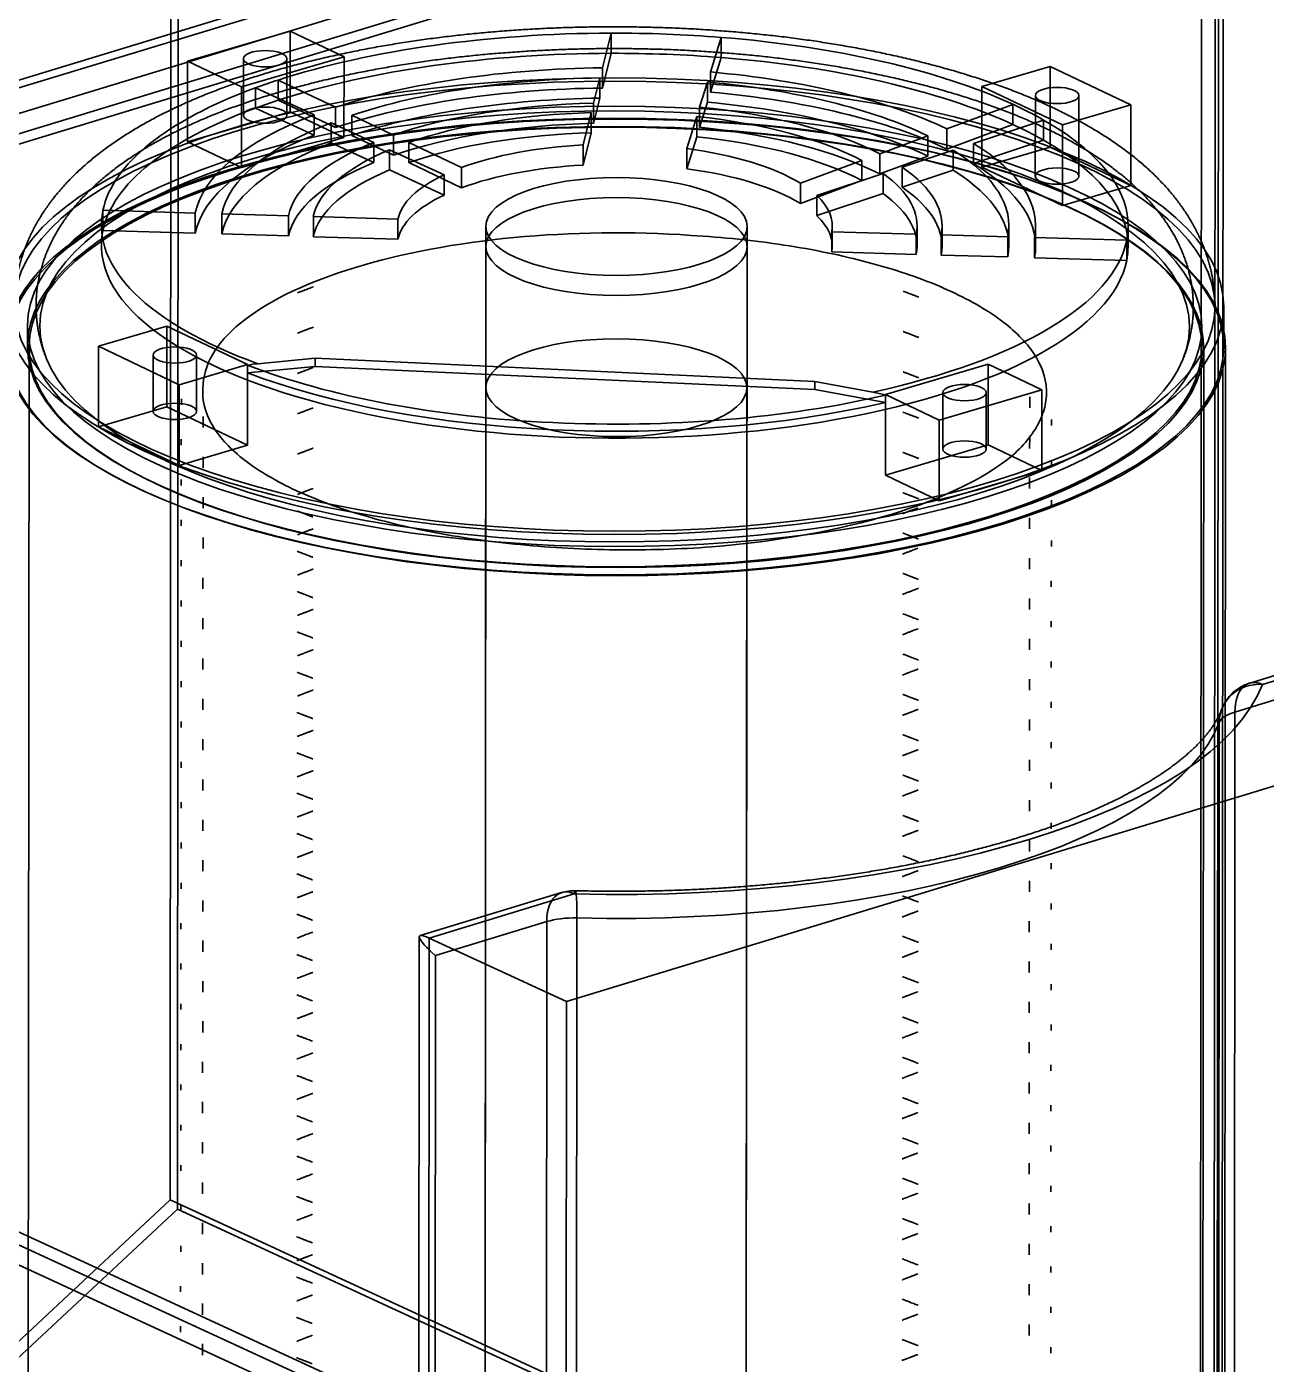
# Model space of a CAD drawing. Header units: millimetres. Extents: x 13 to 1054, y -1204 to 736.
# Drawn here: x 554.1 to 696.6, y 66.6 to 220.3 of the extents above; entities that cross this region are included whole.
import ezdxf

# ---------------------------------------------------------------- set-up
doc = ezdxf.new("R2010")
doc.units = ezdxf.units.MM
doc.layers.add('1', color=7, linetype='Continuous', true_color=0xffffff)

msp = doc.modelspace()

# ---------------------------------------------------------------- linework, layer by layer
at = {"layer": '1', "color": 151, "linetype": 'Continuous', "lineweight": 35}
for p, q in [((571.43, 84.38), (571.61, 330.98)), ((570.58, 85.44), (570.76, 328.33)), ((716.81, 264.01), (415.89, 172.36)), ((713.99, 262.26), (416.18, 171.56)), ((407.1, -67.22), (570.58, 85.44)), ((570.58, 85.44), (713.81, 19.38)), ((406.24, -69.87), (571.43, 84.38)), ((571.43, 84.38), (716.63, 17.41))]:
    msp.add_line(p, q, dxfattribs=at)
at = {"layer": '1', "color": 7, "linetype": 'Continuous', "lineweight": 35}
for p, q in [((421.58, 170.25), (689.14, 251.73)), ((689.14, 249.42), (421.58, 167.93)), ((688.97, 17.65), (689.14, 249.42)), ((691.08, 250.01), (690.91, 18.24)), ((691.47, 17.65), (691.64, 249.41)), ((690.72, 248.69), (423.15, 167.2)), ((690.55, 16.93), (690.72, 248.69)), ((688.97, 17.65), (528, 91.9)), ((690.91, 18.24), (531.51, 91.76)), ((529.57, 88.86), (688.97, 15.34))]:
    msp.add_line(p, q, dxfattribs=at)
at = {"layer": '1', "color": 252, "linetype": 'Continuous', "lineweight": 35}
for p, q in [((584.4, 219.8), (572.6, 216.33)), ((584.39, 210.53), (584.4, 219.8)), ((584.4, 219.8), (590.58, 216.85)), ((620.27, 215.58), (621.27, 219.57)), ((621.27, 219.57), (621.27, 217.25)), ((633.91, 219.08), (632.69, 215.1)), ((633.91, 219.08), (633.91, 216.76)), ((590.58, 216.85), (578.79, 213.38)), ((590.58, 216.85), (590.57, 207.58)), ((620.27, 213.26), (621.27, 217.25)), ((572.6, 207.06), (572.6, 216.33)), ((578.79, 213.38), (572.6, 216.33)), ((579.01, 216.63), (579.01, 210.14)), ((584.01, 210.14), (584.01, 216.63)), ((620.27, 215.58), (620.27, 213.26)), ((633.91, 216.76), (632.69, 212.78)), ((663.88, 213.43), (671.74, 215.75)), ((671.74, 215.75), (671.73, 206.48)), ((671.74, 215.75), (681.01, 211.32)), ((583.01, 214.18), (583.01, 211.86)), ((583.01, 214.18), (589.59, 211.04)), ((619.25, 211.52), (619.98, 214.42)), ((619.98, 214.42), (619.98, 212.1)), ((632.33, 213.95), (631.44, 211.06)), ((632.33, 213.95), (632.33, 211.63)), ((632.69, 215.1), (632.69, 212.78)), ((578.79, 213.38), (578.78, 204.11)), ((580.4, 213.27), (580.4, 210.96)), ((587.14, 210.16), (580.4, 213.27)), ((663.88, 213.43), (663.87, 204.16)), ((673.15, 209.01), (663.88, 213.43)), ((670.03, 212.4), (670.02, 203.13)), ((675.02, 203.13), (675.03, 212.4)), ((587.14, 207.85), (580.4, 210.96)), ((583.01, 211.86), (589.59, 208.72)), ((589.59, 211.04), (589.59, 208.72)), ((619.25, 209.2), (619.98, 212.1)), ((619.25, 211.52), (619.25, 209.2)), ((632.33, 211.63), (631.44, 208.74)), ((631.44, 211.06), (631.44, 208.74)), ((659.86, 208.57), (667.45, 211.38)), ((667.45, 211.38), (667.45, 209.07)), ((681.01, 211.32), (673.15, 209.01)), ((681.01, 211.32), (681, 202.05)), ((584.39, 210.53), (572.6, 207.06)), ((584.39, 210.53), (590.57, 207.58)), ((587.14, 210.16), (587.14, 207.85)), ((589.09, 209.26), (589.09, 206.94)), ((593.99, 207.01), (589.09, 209.26)), ((591.49, 210.13), (596.26, 207.85)), ((591.49, 210.13), (591.49, 207.81)), ((618.05, 206.72), (618.98, 210.44)), ((618.98, 210.44), (618.98, 208.12)), ((631.11, 209.98), (629.97, 206.29)), ((631.11, 209.98), (631.11, 207.66)), ((670.98, 209.58), (662.93, 206.9)), ((670.98, 209.58), (670.97, 207.26)), ((590.57, 207.58), (578.78, 204.11)), ((591.49, 207.81), (596.25, 205.54)), ((596.26, 207.85), (596.25, 205.54)), ((618.05, 204.41), (618.98, 208.12)), ((631.11, 207.66), (629.97, 203.97)), ((652.15, 205.71), (657.66, 207.75)), ((657.66, 207.75), (657.66, 205.43)), ((659.85, 206.25), (667.45, 209.07)), ((659.86, 208.57), (659.85, 206.25)), ((673.15, 209.01), (673.14, 199.74)), ((578.78, 204.11), (572.6, 207.06)), ((593.99, 204.69), (589.09, 206.94)), ((593.99, 207.01), (593.99, 204.69)), ((595.82, 206.16), (595.82, 203.84)), ((602.08, 203.27), (595.82, 206.16)), ((598.03, 207.01), (604.09, 204.11)), ((598.03, 207.01), (598.03, 204.69)), ((618.05, 206.72), (618.05, 204.41)), ((629.97, 206.29), (629.97, 203.97)), ((660.6, 206.12), (654.73, 204.17)), ((660.6, 206.12), (660.59, 203.81)), ((670.97, 207.26), (662.93, 204.58)), ((662.93, 206.9), (662.93, 204.58)), ((663.87, 204.16), (671.73, 206.48)), ((671.73, 206.48), (681, 202.05)), ((598.03, 204.69), (604.09, 201.8)), ((643.02, 202.32), (650.09, 204.94)), ((650.09, 204.94), (650.08, 202.62)), ((652.15, 205.71), (652.14, 203.39)), ((652.14, 203.39), (657.66, 205.43)), ((602.08, 200.96), (595.82, 203.84)), ((602.08, 203.27), (602.08, 200.96)), ((604.09, 204.11), (604.09, 201.8)), ((652.52, 203.44), (644.91, 200.91)), ((652.52, 203.44), (652.52, 201.12)), ((654.73, 204.17), (654.72, 201.85)), ((660.59, 203.81), (654.72, 201.85)), ((673.14, 199.74), (663.87, 204.16)), ((643.02, 200), (650.08, 202.62)), ((643.02, 202.32), (643.02, 200)), ((681, 202.05), (673.14, 199.74)), ((652.52, 201.12), (644.91, 198.59)), ((644.91, 200.91), (644.91, 198.59)), ((562.87, 199.21), (573.47, 198.89)), ((562.87, 199.21), (562.87, 196.89)), ((573.47, 198.89), (573.46, 196.58)), ((576.53, 198.8), (584.19, 198.57)), ((576.53, 198.8), (576.53, 196.48)), ((584.19, 198.57), (584.19, 196.25)), ((587.05, 198.49), (587.05, 196.17)), ((587.05, 198.49), (596.77, 198.2)), ((562.87, 196.89), (573.46, 196.58)), ((596.77, 198.2), (596.77, 195.88)), ((606.89, 197.36), (606.89, 195.05)), ((636.89, 195.03), (636.89, 197.34)), ((646.69, 195.11), (646.69, 197.43)), ((656.44, 195.1), (656.44, 197.42)), ((659.3, 195.1), (659.31, 197.42)), ((666.99, 195.1), (666.99, 197.41)), ((670.06, 195.09), (670.06, 197.41)), ((680.69, 195.09), (680.69, 197.4)), ((576.53, 196.48), (584.19, 196.25)), ((587.05, 196.17), (596.77, 195.88)), ((646.62, 196.73), (656.34, 196.46)), ((646.62, 196.73), (646.62, 194.42)), ((656.34, 196.46), (656.34, 194.14)), ((659.2, 196.37), (666.87, 196.15)), ((659.2, 196.37), (659.2, 194.06)), ((666.87, 196.15), (666.86, 193.84)), ((669.93, 196.07), (669.93, 193.75)), ((669.93, 196.07), (680.53, 195.76)), ((680.53, 195.76), (680.53, 193.45)), ((646.62, 194.42), (656.34, 194.14)), ((659.2, 194.06), (666.86, 193.84)), ((669.93, 193.75), (680.53, 193.45)), ((691.68, 183.49), (691.68, 188.13)), ((554.18, 185.91), (554.18, 183.59)), ((562.37, 183.57), (570.23, 185.89)), ((570.23, 185.89), (570.23, 176.62)), ((570.23, 185.89), (579.5, 181.46)), ((689.18, 183.49), (689.18, 185.81)), ((562.37, 183.57), (562.36, 174.3)), ((571.64, 179.15), (562.37, 183.57)), ((568.63, 182.58), (568.63, 176.09)), ((579.5, 181.46), (571.64, 179.15)), ((573.63, 176.08), (573.63, 182.57)), ((579.5, 181.46), (579.5, 172.19)), ((587.26, 182.19), (580.68, 181.57)), ((644.7, 179.52), (587.26, 182.19)), ((587.26, 182.19), (587.26, 181.26)), ((652.8, 178.04), (664.6, 181.51)), ((664.6, 181.51), (664.59, 172.24)), ((664.6, 181.51), (670.78, 178.56)), ((579.5, 181.41), (579.5, 180.53)), ((579.5, 180.53), (587.26, 181.26)), ((587.26, 181.26), (644.7, 178.59)), ((571.64, 179.15), (571.64, 169.88)), ((644.7, 179.52), (644.7, 178.59)), ((651.35, 178.31), (644.7, 179.52)), ((644.7, 178.59), (652.8, 177.12)), ((670.78, 178.56), (658.98, 175.09)), ((670.78, 178.56), (670.77, 169.29)), ((658.98, 175.09), (652.8, 178.04)), ((652.8, 178.04), (652.8, 168.77)), ((652.8, 177.96), (652.8, 177.12)), ((659.39, 178.26), (659.38, 171.77)), ((664.38, 171.76), (664.39, 178.25)), ((562.36, 174.3), (570.23, 176.62)), ((570.23, 176.62), (579.5, 172.19)), ((571.64, 169.88), (562.36, 174.3)), ((658.98, 175.09), (658.98, 165.82)), ((652.8, 168.77), (664.59, 172.24)), ((664.59, 172.24), (670.77, 169.29)), ((579.5, 172.19), (571.64, 169.88)), ((670.77, 169.29), (658.98, 165.82)), ((658.98, 165.82), (652.8, 168.77))]:
    msp.add_line(p, q, dxfattribs=at)
at = {"layer": '1', "color": 250, "linetype": 'Continuous', "lineweight": 35}
for p, q in [((606.89, 197.36), (606.69, -80.75)), ((636.69, -80.77), (636.89, 197.34))]:
    msp.add_line(p, q, dxfattribs=at)
at = {"layer": '1', "color": 19, "linetype": 'Continuous', "lineweight": 35}
for p, q in [((554.38, 183.5), (554.27, 35.17)), ((689.27, 35.07), (689.38, 183.4)), ((691.77, 35.07), (691.88, 183.4)), ((710.91, 149.81), (694.66, 144.86)), ((712.81, 149.79), (696.12, 144.71)), ((692.96, 141.53), (705.77, 145.43)), ((616.13, 108.27), (728.59, 142.51)), ((692.9, 58.1), (692.96, 141.53)), ((691.17, 140.34), (691.11, 56.91)), ((615.57, 120.77), (599.33, 115.83)), ((617.03, 120.63), (600.35, 115.54)), ((601.07, 113.55), (613.87, 117.45)), ((613.87, 117.45), (613.81, 34.01)), ((617.29, 34.43), (617.35, 117.86)), ((599.23, 115.69), (599.16, 25.07)), ((600.35, 115.54), (600.28, 22.84)), ((600.35, 115.54), (616.13, 108.27)), ((601.01, 30.11), (601.07, 113.55)), ((616.06, 15.56), (616.13, 108.27))]:
    msp.add_line(p, q, dxfattribs=at)
at = {"layer": '1', "color": 23, "linetype": 'Continuous', "lineweight": 35}
for p, q in [((606.88, 178.82), (606.78, 39.77)), ((636.78, 39.74), (636.88, 178.8)), ((571.88, 177.53), (571.88, 176.85)), ((669.38, 176.48), (669.38, 177.75)), ((574.38, 175.51), (574.38, 174.23)), ((671.88, 174.45), (671.88, 175.14)), ((571.87, 172.89), (571.87, 172.21)), ((669.37, 171.84), (669.38, 173.12)), ((574.37, 170.87), (574.37, 169.59)), ((671.87, 169.82), (671.87, 170.5)), ((571.87, 168.26), (571.87, 167.58)), ((669.37, 167.21), (669.37, 168.48)), ((574.37, 166.23), (574.37, 164.96)), ((671.87, 165.18), (671.87, 165.87)), ((571.87, 163.62), (571.87, 162.94)), ((669.37, 162.57), (669.37, 163.85)), ((574.37, 161.6), (574.37, 160.32)), ((671.87, 160.55), (671.87, 161.23)), ((571.86, 158.99), (571.86, 158.3)), ((669.36, 157.94), (669.37, 159.21)), ((574.36, 156.96), (574.36, 155.69)), ((671.86, 155.91), (671.86, 156.6)), ((571.86, 154.35), (571.86, 153.67)), ((669.36, 153.3), (669.36, 154.58)), ((574.36, 152.33), (574.36, 151.05)), ((671.86, 151.28), (671.86, 151.96)), ((571.86, 149.72), (571.86, 149.03)), ((669.36, 148.67), (669.36, 149.94)), ((574.36, 147.69), (574.36, 146.42)), ((671.86, 146.64), (671.86, 147.33)), ((571.85, 145.08), (571.85, 144.4)), ((669.35, 144.03), (669.35, 145.31)), ((574.35, 143.06), (574.35, 141.78)), ((671.85, 142.01), (671.85, 142.69)), ((571.85, 140.45), (571.85, 139.76)), ((669.35, 139.39), (669.35, 140.67)), ((574.35, 138.42), (574.35, 137.15)), ((671.85, 137.37), (671.85, 138.05)), ((571.85, 135.81), (571.85, 135.13)), ((669.35, 134.76), (669.35, 136.04)), ((574.35, 133.79), (574.35, 132.51)), ((671.85, 132.74), (671.85, 133.42)), ((571.84, 131.17), (571.84, 130.49)), ((669.34, 130.12), (669.34, 131.4)), ((574.34, 129.15), (574.34, 127.88)), ((671.84, 128.1), (671.84, 128.78)), ((571.84, 126.54), (571.84, 125.86)), ((669.34, 125.49), (669.34, 126.77)), ((574.34, 124.52), (574.34, 123.24)), ((671.84, 123.47), (671.84, 124.15)), ((571.84, 121.9), (571.84, 121.22)), ((669.34, 120.85), (669.34, 122.13)), ((574.34, 119.88), (574.34, 118.61)), ((671.84, 118.83), (671.84, 119.51)), ((571.83, 117.27), (571.83, 116.59)), ((669.33, 116.22), (669.33, 117.5)), ((574.33, 115.25), (574.33, 113.97)), ((671.83, 114.2), (671.83, 114.88)), ((571.83, 112.63), (571.83, 111.95)), ((669.33, 111.58), (669.33, 112.86)), ((574.33, 110.61), (574.33, 109.33)), ((671.83, 109.56), (671.83, 110.24)), ((571.83, 108), (571.83, 107.32)), ((669.33, 106.95), (669.33, 108.22)), ((574.33, 105.98), (574.33, 104.7)), ((671.83, 104.93), (671.83, 105.61)), ((571.82, 103.36), (571.82, 102.68)), ((669.32, 102.31), (669.32, 103.59)), ((574.32, 101.34), (574.32, 100.06)), ((671.82, 100.29), (671.82, 100.97)), ((571.82, 98.73), (571.82, 98.05)), ((669.32, 97.68), (669.32, 98.95)), ((574.32, 96.71), (574.32, 95.43)), ((671.82, 95.66), (671.82, 96.34)), ((571.82, 94.09), (571.82, 93.41)), ((669.32, 93.04), (669.32, 94.32)), ((574.32, 92.07), (574.32, 90.79)), ((671.82, 91.02), (671.82, 91.7)), ((571.81, 89.46), (571.81, 88.78)), ((669.31, 88.41), (669.31, 89.68)), ((574.31, 87.44), (574.31, 86.16)), ((671.81, 86.38), (671.81, 87.07)), ((571.81, 84.82), (571.81, 84.14)), ((669.31, 83.77), (669.31, 85.05)), ((574.31, 82.8), (574.31, 81.52)), ((671.81, 81.75), (671.81, 82.43)), ((571.81, 80.19), (571.81, 79.5)), ((669.31, 79.14), (669.31, 80.41)), ((574.31, 78.16), (574.31, 76.89)), ((671.81, 77.11), (671.81, 77.8)), ((571.8, 75.55), (571.8, 74.87)), ((669.3, 74.5), (669.3, 75.78)), ((574.3, 73.53), (574.3, 72.25)), ((671.8, 72.48), (671.8, 73.16)), ((571.8, 70.92), (571.8, 70.23)), ((669.3, 69.87), (669.3, 71.14)), ((574.3, 68.89), (574.3, 67.62)), ((671.8, 67.84), (671.8, 68.53))]:
    msp.add_line(p, q, dxfattribs=at)
at = {"layer": '1', "color": 19, "linetype": 'Continuous', "lineweight": 35}
for centre, start, end in [((696.12, 140.08), 106.9385, 159.3949), ((617.03, 115.99), 88.5796, 106.9385)]:
    msp.add_arc(centre, 5, start, end, dxfattribs=at)
at = {"layer": '1', "color": 252, "linetype": 'Continuous', "lineweight": 35}
for centre, major_axis, start_param, end_param in [((621.69, 197.45), (-59, 0.04), 4.719717, 5.427551), ((621.69, 197.45), (-59, 0.04), 4.503962, 4.719717), ((621.69, 197.45), (-59, 0.04), 3.825072, 4.503962), ((621.69, 195.13), (-59, 0.04), 4.719717, 5.427551), ((621.69, 195.13), (-59, 0.04), 4.503962, 4.719717), ((621.69, 197.45), (48.37, -0.04), 1.600393, 2.296642), ((621.69, 195.13), (-59, 0.04), 3.825072, 4.503962), ((621.69, 197.45), (-59, 0.04), 5.427551, 5.487903), ((621.69, 197.45), (-45.3, 0.03), 4.750381, 5.442257), ((621.69, 197.45), (-45.3, 0.03), 3.795334, 4.475536), ((621.69, 197.45), (48.37, -0.04), 0.661882, 1.341725), ((621.69, 197.45), (-59, 0.04), 5.487903, 6.205246), ((621.69, 195.13), (48.37, -0.04), 1.600393, 2.296642), ((621.69, 195.13), (48.37, -0.04), 0.661882, 1.341725), ((621.69, 195.13), (-59, 0.04), 5.487903, 6.205246), ((621.69, 195.13), (-59, 0.04), 5.427551, 5.487903), ((621.69, 195.13), (-45.3, 0.03), 4.750381, 5.442257), ((621.69, 197.45), (37.61, -0.03), 1.635876, 2.313618), ((621.69, 197.45), (37.61, -0.03), 0.627477, 1.308846), ((621.69, 195.13), (-45.3, 0.03), 3.795334, 4.475536), ((621.69, 197.45), (-59, 0.04), 3.723905, 3.825072), ((621.69, 197.45), (48.37, -0.04), 2.366577, 3.063653), ((621.69, 197.45), (-45.3, 0.03), 5.515808, 6.205246), ((621.69, 195.13), (37.61, -0.03), 1.635876, 2.313618), ((621.69, 197.45), (-34.75, 0.03), 4.790671, 5.461509), ((621.69, 197.45), (-34.75, 0.03), 3.75627, 4.438211), ((621.69, 197.45), (-59, 0.04), 3.067345, 3.723905), ((621.69, 195.13), (48.37, -0.04), 2.366577, 3.063653), ((621.69, 195.13), (-34.75, 0.03), 4.790671, 5.461509), ((621.69, 195.13), (-34.75, 0.03), 3.75627, 4.438211), ((621.69, 195.13), (37.61, -0.03), 0.627477, 1.308846), ((621.69, 195.13), (-59, 0.04), 3.723905, 3.825072), ((621.69, 195.13), (-45.3, 0.03), 5.515808, 6.205246), ((621.69, 197.45), (37.61, -0.03), 2.39885, 3.063653), ((621.69, 197.45), (-34.75, 0.03), 5.552444, 6.205246), ((621.69, 197.45), (25, -0.02), 1.717218, 2.352226), ((621.69, 197.45), (25, -0.02), 0.548653, 1.233584), ((621.69, 197.45), (-45.3, 0.03), 3.067345, 3.679695), ((621.69, 197.45), (48.37, -0.04), 6.208938, 6.833409), ((621.69, 195.13), (-59, 0.04), 3.067345, 3.723905), ((621.69, 195.13), (37.61, -0.03), 2.39885, 3.063653), ((621.69, 195.13), (48.37, -0.04), 6.208938, 6.833409), ((621.69, 195.13), (-34.75, 0.03), 5.552444, 6.205246), ((621.69, 197.45), (25, -0.02), 2.472701, 3.063653), ((621.69, 195.13), (25, -0.02), 1.717218, 2.352226), ((621.69, 195.13), (25, -0.02), 0.548653, 1.233584), ((621.69, 197.45), (-34.75, 0.03), 3.067345, 3.621298), ((621.69, 197.45), (37.61, -0.03), 6.208938, 6.782071), ((621.69, 195.13), (-45.3, 0.03), 3.067345, 3.679695), ((621.69, 195.13), (37.61, -0.03), 6.208938, 6.782071), ((621.69, 195.13), (25, -0.02), 2.472701, 3.063653), ((621.69, 197.45), (25, -0.02), 6.208938, 6.663018), ((621.69, 195.13), (-34.75, 0.03), 3.067345, 3.621298), ((621.69, 197.45), (-59, 0.04), 6.205246, 7.085666), ((621.69, 195.13), (25, -0.02), 6.208938, 6.663018), ((621.69, 195.13), (-59, 0.04), 6.205246, 9.350531), ((621.69, 197.45), (-59, 0.04), 2.097845, 3.067345), ((621.74, 195.9), (58.91, -0.04), 3.913079, 5.268073)]:
    msp.add_ellipse(centre, major_axis=major_axis, ratio=0.374927, start_param=start_param, end_param=end_param, dxfattribs=at)
for centre, major_axis in [((581.51, 216.63), (2.5, 0)), ((621.68, 188.18), (-70, 0.05)), ((621.68, 188.18), (-69, 0.05)), ((672.53, 212.4), (2.5, 0)), ((621.68, 185.86), (-67.5, 0.05)), ((621.68, 185.86), (-66.07, 0.05)), ((581.51, 210.14), (-2.5, 0)), ((621.68, 183.54), (-70, 0.05)), ((621.68, 183.54), (-67.5, 0.05)), ((621.89, 197.35), (15, -0.01)), ((672.52, 203.13), (2.5, 0)), ((621.89, 195.04), (-15, 0.01)), ((571.13, 182.57), (2.5, 0)), ((661.89, 178.25), (2.5, 0)), ((571.13, 176.09), (-2.5, 0)), ((661.88, 171.76), (-2.5, 0))]:
    msp.add_ellipse(centre, major_axis=major_axis, ratio=0.374927, dxfattribs=at)
at = {"layer": '1', "color": 19, "linetype": 'Continuous', "lineweight": 35}
for major_axis in [(70, -0.05), (67.5, -0.05)]:
    msp.add_ellipse((621.88, 183.45), major_axis=major_axis, ratio=0.374927, dxfattribs=at)
at = {"layer": '1', "color": 250, "linetype": 'Continuous', "lineweight": 35}
msp.add_ellipse((621.89, 197.35), major_axis=(15, -0.01), ratio=0.374927, dxfattribs=at)
at = {"layer": '1', "color": 23, "linetype": 'Continuous', "lineweight": 35}
for major_axis, start_param, end_param in [((-47.5, 0.03), 4.530789, 6.260941), ((-50, 0.04), 1.791505, 2.716996)]:
    msp.add_ellipse((621.88, 178.81), major_axis=major_axis, ratio=0.374927, start_param=start_param, end_param=end_param, dxfattribs=at)
msp.add_ellipse((621.88, 178.81), major_axis=(15, -0.01), ratio=0.374927, dxfattribs=at)
at = {"layer": '1', "color": 19, "linetype": 'Continuous', "lineweight": 35}
for centre, major_axis, ratio, start_param, end_param in [((621.86, 148.68), (75, -0.05), 0.374927, 4.64828, 6.143449), ((696.12, 140.08), (-4.68, 1.76), 0.918018, 5.044059, 6.614855), ((696.12, 140.08), (1.46, -4.78), 0.585427, 2.660826, 4.231622), ((696.12, 140.08), (5, 0), 0.374927, 2.254272, 3.001856), ((621.85, 144.05), (-70, 0.05), 0.374927, 1.506688, 3.001856), ((617.03, 115.99), (-0.12, -5), 0.059391, 1.95583, 3.526626), ((617.03, 115.99), (-1.46, 4.78), 0.585427, 5.802418, 7.373215), ((617.03, 115.99), (5, 0), 0.374927, 1.506688, 2.254272), ((604.22, 112.09), (-4.97, 3.69), 0.137394, 5.701064, 7.27186)]:
    msp.add_ellipse(centre, major_axis=major_axis, ratio=ratio, start_param=start_param, end_param=end_param, dxfattribs=at)
at = {"layer": '1', "color": 252, "linetype": 'Continuous', "lineweight": 35}
for points, knots in [([(690.68, 188.13), (690.68, 188.26), (690.68, 188.58), (690.66, 189.09), (690.62, 189.67), (690.57, 190.24), (690.49, 190.81), (690.4, 191.38), (690.29, 191.94), (690.16, 192.51), (690.02, 193.07), (689.85, 193.63), (689.67, 194.18), (689.47, 194.74), (689.26, 195.29), (689.02, 195.84), (688.77, 196.38), (688.5, 196.92), (688.21, 197.46), (687.91, 198), (687.58, 198.53), (687.24, 199.06), (686.88, 199.59), (686.5, 200.11), (686.1, 200.63), (685.68, 201.15), (685.24, 201.66), (684.78, 202.17), (684.3, 202.67), (683.81, 203.18), (683.29, 203.67), (682.75, 204.17), (682.19, 204.65), (681.61, 205.14), (681.01, 205.61), (680.4, 206.08), (679.76, 206.55), (679.11, 207), (678.45, 207.45), (677.76, 207.89), (677.06, 208.33), (676.35, 208.75), (675.62, 209.17), (674.88, 209.58), (674.12, 209.97), (673.36, 210.37), (672.58, 210.75), (671.79, 211.12), (670.98, 211.49), (670.17, 211.85), (669.35, 212.2), (668.51, 212.54), (667.67, 212.87), (666.81, 213.2), (665.95, 213.51), (665.08, 213.82), (664.19, 214.12), (663.3, 214.42), (662.4, 214.71), (661.49, 214.98), (660.57, 215.26), (659.64, 215.52), (658.71, 215.78), (657.76, 216.03), (656.81, 216.27), (655.85, 216.51), (654.88, 216.74), (653.91, 216.96), (652.93, 217.17), (651.94, 217.38), (650.94, 217.58), (649.94, 217.77), (648.93, 217.96), (647.92, 218.13), (646.9, 218.31), (645.87, 218.47), (644.84, 218.63), (643.8, 218.78), (642.76, 218.92), (641.72, 219.06), (640.66, 219.19), (639.61, 219.31), (638.55, 219.42), (637.48, 219.53), (636.42, 219.63), (635.35, 219.73), (634.27, 219.81), (633.2, 219.89), (632.12, 219.97), (631.03, 220.03), (629.95, 220.09), (628.86, 220.14), (627.77, 220.18), (626.69, 220.22), (625.59, 220.25), (624.5, 220.27), (623.41, 220.29), (622.32, 220.3), (621.23, 220.3), (620.13, 220.29), (619.04, 220.28), (617.95, 220.26), (616.86, 220.23), (615.77, 220.2), (614.68, 220.16), (613.6, 220.11), (612.51, 220.05), (611.43, 219.99), (610.35, 219.92), (609.27, 219.84), (608.2, 219.76), (607.13, 219.67), (606.06, 219.57), (605, 219.46), (603.94, 219.35), (602.88, 219.23), (601.83, 219.1), (600.78, 218.97), (599.74, 218.83), (598.7, 218.68), (597.67, 218.53), (596.65, 218.36), (595.63, 218.2), (594.61, 218.02), (593.6, 217.84), (592.6, 217.65), (591.61, 217.45), (590.62, 217.25), (589.64, 217.03), (588.66, 216.82), (587.7, 216.59), (586.74, 216.36), (585.79, 216.12), (584.84, 215.87), (583.91, 215.62), (582.98, 215.35), (582.06, 215.09), (581.15, 214.81), (580.25, 214.53), (579.36, 214.24), (578.48, 213.94), (577.6, 213.63), (576.74, 213.32), (575.89, 212.99), (575.04, 212.67), (574.21, 212.33), (573.38, 211.98), (572.57, 211.63), (571.76, 211.27), (570.97, 210.89), (570.19, 210.51), (569.42, 210.13), (568.66, 209.73), (567.92, 209.32), (567.18, 208.91), (566.46, 208.48), (565.76, 208.05), (565.06, 207.61), (564.39, 207.16), (563.72, 206.7), (563.08, 206.23), (562.45, 205.75), (561.83, 205.27), (561.24, 204.77), (560.67, 204.28), (560.11, 203.77), (559.58, 203.26), (559.06, 202.74), (558.57, 202.22), (558.09, 201.69), (557.64, 201.16), (557.21, 200.63), (556.8, 200.09), (556.41, 199.54), (556.04, 199), (555.69, 198.45), (555.36, 197.9), (555.05, 197.35), (554.76, 196.79), (554.49, 196.23), (554.24, 195.67), (554.01, 195.11), (553.8, 194.54), (553.6, 193.97), (553.43, 193.41), (553.27, 192.84), (553.13, 192.26), (553.01, 191.69), (552.91, 191.12), (552.83, 190.54), (552.76, 189.97), (552.72, 189.39), (552.69, 188.81), (552.68, 188.43), (552.68, 188.23), (552.68, 188.23)], [0, 0, 0, 0, 0.002858, 0.007046, 0.011234, 0.015425, 0.019623, 0.023831, 0.028053, 0.03229, 0.036547, 0.040828, 0.045135, 0.049472, 0.053842, 0.05825, 0.062698, 0.06719, 0.07173, 0.076321, 0.080967, 0.08567, 0.090434, 0.095262, 0.100155, 0.105116, 0.110146, 0.115244, 0.120412, 0.125647, 0.130949, 0.136313, 0.141736, 0.147213, 0.15274, 0.158309, 0.163915, 0.169552, 0.175212, 0.180891, 0.186582, 0.192281, 0.197982, 0.203681, 0.209375, 0.215061, 0.220738, 0.226403, 0.232055, 0.237694, 0.243318, 0.248929, 0.254525, 0.260107, 0.265674, 0.271227, 0.276767, 0.282293, 0.287806, 0.293307, 0.298796, 0.304273, 0.309739, 0.315194, 0.320639, 0.326074, 0.331501, 0.336918, 0.342327, 0.347728, 0.353121, 0.358507, 0.363887, 0.369259, 0.374626, 0.379987, 0.385343, 0.390693, 0.396039, 0.40138, 0.406717, 0.412049, 0.417378, 0.422704, 0.428027, 0.433346, 0.438663, 0.443977, 0.449289, 0.4546, 0.459908, 0.465214, 0.47052, 0.475824, 0.481127, 0.486429, 0.491731, 0.497032, 0.502333, 0.507634, 0.512936, 0.518237, 0.523539, 0.528842, 0.534146, 0.539451, 0.544757, 0.550065, 0.555375, 0.560687, 0.566, 0.571317, 0.576636, 0.581957, 0.587282, 0.59261, 0.597942, 0.603278, 0.608618, 0.613962, 0.619311, 0.624666, 0.630025, 0.63539, 0.640761, 0.646139, 0.651523, 0.656914, 0.662312, 0.667719, 0.673134, 0.678557, 0.68399, 0.689432, 0.694884, 0.700347, 0.70582, 0.711305, 0.716803, 0.722312, 0.727835, 0.733371, 0.738921, 0.744485, 0.750064, 0.755657, 0.761266, 0.766891, 0.77253, 0.778184, 0.783853, 0.789536, 0.795232, 0.800938, 0.806655, 0.812378, 0.818105, 0.823832, 0.829554, 0.835265, 0.84096, 0.846633, 0.852277, 0.857885, 0.863451, 0.868968, 0.87443, 0.879833, 0.88517, 0.890441, 0.895641, 0.900769, 0.905826, 0.910811, 0.915727, 0.920574, 0.925356, 0.930075, 0.934734, 0.939337, 0.943888, 0.94839, 0.952846, 0.957261, 0.961638, 0.965981, 0.970293, 0.974578, 0.97884, 0.983081, 0.987305, 0.991516, 0.995716, 0.999909, 1, 1, 1, 1]), ([(687.07, 182.26), (687.08, 182.3), (687.17, 182.52), (687.31, 182.91), (687.48, 183.44), (687.63, 183.97), (687.77, 184.51), (687.88, 185.04), (687.98, 185.57), (688.06, 186.11), (688.12, 186.64), (688.16, 187.18), (688.18, 187.71), (688.19, 188.25), (688.17, 188.78), (688.14, 189.32), (688.09, 189.85), (688.03, 190.38), (687.94, 190.91), (687.84, 191.43), (687.72, 191.96), (687.58, 192.48), (687.43, 193.01), (687.25, 193.53), (687.06, 194.04), (686.85, 194.56), (686.63, 195.07), (686.38, 195.58), (686.12, 196.09), (685.83, 196.59), (685.53, 197.1), (685.21, 197.6), (684.87, 198.1), (684.51, 198.59), (684.14, 199.08), (683.74, 199.57), (683.32, 200.06), (682.88, 200.54), (682.43, 201.02), (681.95, 201.49), (681.45, 201.96), (680.94, 202.43), (680.4, 202.89), (679.85, 203.34), (679.28, 203.79), (678.69, 204.24), (678.09, 204.67), (677.46, 205.1), (676.83, 205.52), (676.17, 205.94), (675.51, 206.34), (674.82, 206.74), (674.13, 207.14), (673.42, 207.52), (672.7, 207.9), (671.96, 208.27), (671.21, 208.63), (670.46, 208.98), (669.68, 209.33), (668.9, 209.67), (668.11, 210), (667.3, 210.33), (666.49, 210.65), (665.66, 210.96), (664.83, 211.26), (663.98, 211.56), (663.12, 211.85), (662.26, 212.13), (661.38, 212.4), (660.49, 212.67), (659.6, 212.93), (658.7, 213.19), (657.78, 213.44), (656.86, 213.68), (655.93, 213.91), (654.99, 214.14), (654.05, 214.36), (653.09, 214.58), (652.13, 214.78), (651.16, 214.98), (650.19, 215.18), (649.2, 215.37), (648.21, 215.55), (647.22, 215.72), (646.21, 215.88), (645.2, 216.04), (644.19, 216.2), (643.17, 216.34), (642.14, 216.48), (641.11, 216.61), (640.08, 216.74), (639.04, 216.86), (637.99, 216.97), (636.95, 217.07), (635.89, 217.17), (634.84, 217.26), (633.78, 217.34), (632.72, 217.42), (631.65, 217.49), (630.59, 217.55), (629.52, 217.61), (628.45, 217.66), (627.37, 217.7), (626.3, 217.73), (625.22, 217.76), (624.15, 217.78), (623.07, 217.79), (621.99, 217.8), (620.91, 217.8), (619.84, 217.79), (618.76, 217.77), (617.68, 217.75), (616.61, 217.72), (615.53, 217.69), (614.46, 217.64), (613.39, 217.59), (612.32, 217.54), (611.26, 217.47), (610.19, 217.4), (609.13, 217.32), (608.08, 217.24), (607.02, 217.15), (605.97, 217.05), (604.93, 216.94), (603.89, 216.83), (602.85, 216.71), (601.82, 216.58), (600.79, 216.45), (599.77, 216.31), (598.75, 216.16), (597.74, 216.01), (596.73, 215.85), (595.73, 215.68), (594.74, 215.5), (593.75, 215.32), (592.77, 215.13), (591.8, 214.94), (590.84, 214.74), (589.88, 214.53), (588.93, 214.31), (587.99, 214.09), (587.06, 213.86), (586.13, 213.62), (585.21, 213.38), (584.31, 213.13), (583.41, 212.88), (582.52, 212.61), (581.64, 212.34), (580.77, 212.07), (579.91, 211.78), (579.06, 211.49), (578.22, 211.19), (577.38, 210.89), (576.56, 210.58), (575.75, 210.26), (574.96, 209.93), (574.17, 209.6), (573.39, 209.26), (572.63, 208.91), (571.87, 208.55), (571.13, 208.19), (570.4, 207.82), (569.68, 207.44), (568.98, 207.05), (568.29, 206.66), (567.61, 206.26), (566.95, 205.84), (566.3, 205.43), (565.66, 205), (565.04, 204.56), (564.43, 204.12), (563.85, 203.67), (563.28, 203.22), (562.72, 202.75), (562.19, 202.28), (561.67, 201.8), (561.17, 201.32), (560.69, 200.83), (560.23, 200.34), (559.8, 199.84), (559.38, 199.34), (558.98, 198.83), (558.6, 198.32), (558.25, 197.81), (557.91, 197.29), (557.6, 196.78), (557.3, 196.25), (557.03, 195.73), (556.77, 195.21), (556.54, 194.68), (556.32, 194.15), (556.12, 193.63), (555.95, 193.1), (555.79, 192.56), (555.65, 192.03), (555.52, 191.5), (555.42, 190.96), (555.34, 190.43), (555.27, 189.89), (555.22, 189.36), (555.19, 188.82), (555.18, 188.29), (555.19, 187.75), (555.21, 187.22), (555.25, 186.69), (555.31, 186.16), (555.39, 185.63), (555.49, 185.1), (555.6, 184.57), (555.74, 184.05), (555.88, 183.53), (556.05, 183.01), (556.19, 182.62), (556.27, 182.41), (556.29, 182.36)], [0, 0, 0, 0, 0.00098, 0.005193, 0.009366, 0.013502, 0.017605, 0.021678, 0.025727, 0.029753, 0.033762, 0.037756, 0.04174, 0.045717, 0.04969, 0.053663, 0.057639, 0.061622, 0.065615, 0.069621, 0.073645, 0.07769, 0.08176, 0.085858, 0.089989, 0.094155, 0.09836, 0.102609, 0.106903, 0.111246, 0.115641, 0.12009, 0.124596, 0.129159, 0.133782, 0.138464, 0.143205, 0.148004, 0.152858, 0.157766, 0.162724, 0.167727, 0.172771, 0.177851, 0.182962, 0.188099, 0.193256, 0.198428, 0.203611, 0.208801, 0.213995, 0.219188, 0.224379, 0.229564, 0.234742, 0.239912, 0.245073, 0.250225, 0.255366, 0.260497, 0.265617, 0.270726, 0.275825, 0.280913, 0.285991, 0.291059, 0.296117, 0.301165, 0.306205, 0.311236, 0.316258, 0.321272, 0.326279, 0.331278, 0.33627, 0.341255, 0.346234, 0.351207, 0.356174, 0.361136, 0.366092, 0.371043, 0.375989, 0.380932, 0.385869, 0.390803, 0.395733, 0.40066, 0.405583, 0.410503, 0.41542, 0.420335, 0.425247, 0.430156, 0.435064, 0.439969, 0.444872, 0.449774, 0.454674, 0.459573, 0.464471, 0.469367, 0.474263, 0.479157, 0.484052, 0.488945, 0.493838, 0.498731, 0.503624, 0.508517, 0.51341, 0.518304, 0.523197, 0.528092, 0.532987, 0.537883, 0.54278, 0.547678, 0.552577, 0.557478, 0.56238, 0.567284, 0.57219, 0.577098, 0.582008, 0.586921, 0.591836, 0.596754, 0.601675, 0.6066, 0.611527, 0.616459, 0.621394, 0.626333, 0.631276, 0.636224, 0.641176, 0.646134, 0.651097, 0.656065, 0.66104, 0.666021, 0.671008, 0.676002, 0.681003, 0.686011, 0.691027, 0.696052, 0.701085, 0.706127, 0.711179, 0.716239, 0.72131, 0.726391, 0.731483, 0.736586, 0.741699, 0.746824, 0.75196, 0.757107, 0.762266, 0.767435, 0.772614, 0.777802, 0.782999, 0.788203, 0.793412, 0.798624, 0.803836, 0.809044, 0.814244, 0.819431, 0.824602, 0.829751, 0.834872, 0.839959, 0.845008, 0.850013, 0.85497, 0.859873, 0.86472, 0.869508, 0.874236, 0.878902, 0.883507, 0.888051, 0.892536, 0.896964, 0.901338, 0.905659, 0.909932, 0.91416, 0.918346, 0.922494, 0.926608, 0.930691, 0.934748, 0.938781, 0.942796, 0.946795, 0.950782, 0.95476, 0.958735, 0.962708, 0.966682, 0.970662, 0.974651, 0.978652, 0.98267, 0.986707, 0.990768, 0.994856, 0.998975, 1, 1, 1, 1]), ([(579.5, 181.41), (584.18, 179.59), (589.54, 178.11), (601.56, 175.84), (607.91, 175.11), (621.24, 174.49), (627.86, 174.6), (640.97, 175.68), (647.1, 176.62), (652.8, 177.96)], [0, 0, 0, 0, 0.25, 0.25, 0.5, 0.5, 0.75, 0.75, 1, 1, 1, 1])]:
    msp.add_open_spline(points, degree=3, knots=knots, dxfattribs=at)
at = {"layer": '1', "color": 23, "linetype": 'Continuous', "lineweight": 35}
for points, knots in [([(630.47, 196.32), (634.13, 196.11), (637.74, 195.73), (642.84, 194.95), (644.49, 194.66), (647.72, 193.99), (649.3, 193.62), (653.83, 192.42), (656.56, 191.5), (660.23, 189.95), (661.38, 189.4), (663.51, 188.26), (664.48, 187.67), (666.23, 186.46), (667.02, 185.84), (668.4, 184.56), (669.01, 183.9), (670.49, 181.9), (671.08, 180.54), (671.34, 178.47), (671.33, 177.77), (671.09, 176.39), (670.87, 175.7), (669.91, 173.67), (668.87, 172.34), (667.43, 171.06)], [0, 0, 0, 0, 0.125, 0.125, 0.1875, 0.1875, 0.25, 0.25, 0.375, 0.375, 0.4375, 0.4375, 0.5, 0.5, 0.5625, 0.5625, 0.625, 0.625, 0.75, 0.75, 0.8125, 0.8125, 0.875, 0.875, 1, 1, 1, 1]), ([(587.05, 190.41), (586.97, 190.38), (586.8, 190.31), (586.54, 190.21), (586.25, 190.1), (585.93, 189.98), (585.59, 189.85), (585.36, 189.76), (585.24, 189.72)], [0, 0, 0, 0, 0.131949, 0.277785, 0.437508, 0.611118, 0.798615, 1, 1, 1, 1]), ([(587.05, 185.77), (586.92, 185.73), (586.69, 185.64), (586.35, 185.51), (586.03, 185.39), (585.75, 185.28), (585.48, 185.18), (585.31, 185.11), (585.24, 185.08)], [0, 0, 0, 0, 0.201383, 0.388879, 0.562489, 0.722213, 0.86805, 1, 1, 1, 1]), ([(632.81, 160.51), (629.17, 160.25), (625.45, 160.14), (618.11, 160.22), (614.45, 160.42), (607.27, 161.12), (603.85, 161.61), (597.31, 162.88), (594.2, 163.67), (588.6, 165.45), (586.06, 166.46), (581.64, 168.7), (579.8, 169.89), (576.86, 172.42), (575.76, 173.76), (574.45, 176.47), (574.2, 177.85), (574.39, 179.24)], [0, 0, 0, 0, 0.125, 0.125, 0.25, 0.25, 0.375, 0.375, 0.5, 0.5, 0.625, 0.625, 0.75, 0.75, 0.875, 0.875, 1, 1, 1, 1]), ([(656.62, 175.31), (656.5, 175.36), (656.27, 175.45), (655.93, 175.58), (655.61, 175.7), (655.32, 175.81), (655.06, 175.91), (654.89, 175.98), (654.81, 176.01)], [0, 0, 0, 0, 0.201387, 0.388886, 0.562497, 0.722219, 0.868053, 1, 1, 1, 1]), ([(587.03, 167.23), (586.95, 167.2), (586.79, 167.14), (586.52, 167.04), (586.23, 166.93), (585.92, 166.81), (585.58, 166.68), (585.34, 166.59), (585.22, 166.54)], [0, 0, 0, 0, 0.131953, 0.277791, 0.437514, 0.611124, 0.798619, 1, 1, 1, 1]), ([(587.03, 162.6), (586.91, 162.55), (586.67, 162.46), (586.33, 162.33), (586.02, 162.21), (585.73, 162.1), (585.47, 162), (585.3, 161.94), (585.22, 161.91)], [0, 0, 0, 0, 0.201387, 0.388886, 0.562497, 0.72222, 0.868054, 1, 1, 1, 1]), ([(654.77, 159.69), (654.89, 159.74), (655.12, 159.83), (655.46, 159.95), (655.78, 160.07), (656.06, 160.18), (656.31, 160.28), (656.46, 160.34), (656.52, 160.36)], [0, 0, 0, 0, 0.206502, 0.399234, 0.578195, 0.743386, 0.894805, 1, 1, 1, 1]), ([(654.77, 155.06), (654.89, 155.1), (655.12, 155.19), (655.46, 155.32), (655.78, 155.44), (656.06, 155.55), (656.33, 155.65), (656.5, 155.72), (656.58, 155.75)], [0, 0, 0, 0, 0.201388, 0.388888, 0.562499, 0.722222, 0.868055, 1, 1, 1, 1]), ([(656.61, 152.14), (656.49, 152.18), (656.25, 152.27), (655.91, 152.4), (655.6, 152.52), (655.31, 152.64), (655.04, 152.74), (654.88, 152.8), (654.8, 152.83)], [0, 0, 0, 0, 0.201383, 0.388879, 0.562489, 0.722212, 0.868049, 1, 1, 1, 1]), ([(654.76, 150.42), (654.88, 150.47), (655.12, 150.56), (655.46, 150.69), (655.77, 150.81), (656.06, 150.92), (656.33, 151.02), (656.49, 151.08), (656.57, 151.11)], [0, 0, 0, 0, 0.201385, 0.388883, 0.562493, 0.722217, 0.868052, 1, 1, 1, 1]), ([(656.6, 147.5), (656.52, 147.53), (656.36, 147.6), (656.09, 147.7), (655.8, 147.81), (655.49, 147.93), (655.15, 148.06), (654.91, 148.15), (654.79, 148.2)], [0, 0, 0, 0, 0.131948, 0.277783, 0.437507, 0.611117, 0.798615, 1, 1, 1, 1]), ([(654.76, 145.79), (654.88, 145.83), (655.12, 145.92), (655.45, 146.05), (655.77, 146.17), (656.06, 146.28), (656.32, 146.38), (656.49, 146.45), (656.57, 146.48)], [0, 0, 0, 0, 0.201388, 0.388888, 0.5625, 0.722222, 0.868056, 1, 1, 1, 1]), ([(656.59, 124.33), (656.46, 124.37), (656.19, 124.48), (655.76, 124.64), (655.29, 124.82), (654.95, 124.95), (654.78, 125.02)], [0, 0, 0, 0, 0.210087, 0.446784, 0.710088, 1, 1, 1, 1]), ([(586.99, 116.24), (586.92, 116.21), (586.75, 116.15), (586.48, 116.05), (586.19, 115.94), (585.88, 115.82), (585.54, 115.69), (585.31, 115.6), (585.18, 115.55)], [0, 0, 0, 0, 0.131946, 0.27778, 0.437502, 0.611113, 0.798612, 1, 1, 1, 1]), ([(585.15, 113.66), (585.28, 113.61), (585.51, 113.52), (585.85, 113.39), (586.16, 113.27), (586.45, 113.16), (586.72, 113.06), (586.88, 112.99), (586.96, 112.96)], [0, 0, 0, 0, 0.201382, 0.388877, 0.562487, 0.72221, 0.868048, 1, 1, 1, 1]), ([(585.15, 109.02), (585.27, 108.98), (585.51, 108.89), (585.85, 108.76), (586.16, 108.64), (586.45, 108.52), (586.71, 108.42), (586.88, 108.36), (586.96, 108.33)], [0, 0, 0, 0, 0.201387, 0.388886, 0.562496, 0.722218, 0.868053, 1, 1, 1, 1]), ([(585.15, 104.39), (585.27, 104.34), (585.5, 104.25), (585.84, 104.12), (586.16, 104), (586.45, 103.89), (586.71, 103.79), (586.88, 103.72), (586.96, 103.69)], [0, 0, 0, 0, 0.201386, 0.388883, 0.562494, 0.722216, 0.868052, 1, 1, 1, 1]), ([(656.57, 101.15), (656.45, 101.2), (656.21, 101.29), (655.88, 101.42), (655.56, 101.54), (655.27, 101.65), (655.01, 101.75), (654.84, 101.81), (654.76, 101.84)], [0, 0, 0, 0, 0.2008, 0.387947, 0.56144, 0.721279, 0.867466, 1, 1, 1, 1]), ([(585.14, 99.75), (585.26, 99.71), (585.5, 99.62), (585.84, 99.49), (586.15, 99.37), (586.44, 99.25), (586.71, 99.15), (586.87, 99.09), (586.95, 99.06)], [0, 0, 0, 0, 0.201388, 0.388888, 0.562499, 0.722221, 0.868054, 1, 1, 1, 1]), ([(585.14, 95.12), (585.3, 95.06), (585.61, 94.94), (586.07, 94.76), (586.52, 94.59), (586.81, 94.48), (586.95, 94.42)], [0, 0, 0, 0, 0.262827, 0.517102, 0.762827, 1, 1, 1, 1]), ([(586.98, 93.07), (586.9, 93.04), (586.73, 92.97), (586.47, 92.87), (586.18, 92.76), (585.86, 92.64), (585.52, 92.51), (585.29, 92.42), (585.17, 92.38)], [0, 0, 0, 0, 0.131947, 0.277782, 0.437504, 0.611115, 0.798613, 1, 1, 1, 1]), ([(585.14, 90.48), (585.27, 90.43), (585.55, 90.32), (585.98, 90.16), (586.45, 89.98), (586.78, 89.85), (586.95, 89.79)], [0, 0, 0, 0, 0.221281, 0.461708, 0.721281, 1, 1, 1, 1]), ([(586.97, 88.43), (586.85, 88.39), (586.62, 88.3), (586.28, 88.17), (585.96, 88.05), (585.68, 87.94), (585.41, 87.84), (585.24, 87.77), (585.16, 87.74)], [0, 0, 0, 0, 0.201388, 0.388887, 0.562499, 0.722221, 0.868055, 1, 1, 1, 1]), ([(585.13, 85.85), (585.21, 85.82), (585.38, 85.75), (585.64, 85.65), (585.93, 85.54), (586.25, 85.42), (586.59, 85.29), (586.82, 85.2), (586.94, 85.15)], [0, 0, 0, 0, 0.131943, 0.277777, 0.437499, 0.611111, 0.798611, 1, 1, 1, 1]), ([(585.13, 81.21), (585.21, 81.18), (585.38, 81.12), (585.64, 81.02), (585.93, 80.9), (586.24, 80.78), (586.58, 80.65), (586.82, 80.56), (586.94, 80.52)], [0, 0, 0, 0, 0.131947, 0.277782, 0.437506, 0.611116, 0.798615, 1, 1, 1, 1]), ([(656.55, 77.97), (656.43, 78.02), (656.2, 78.11), (655.86, 78.24), (655.54, 78.36), (655.25, 78.47), (654.99, 78.57), (654.82, 78.64), (654.74, 78.67)], [0, 0, 0, 0, 0.201389, 0.388888, 0.562499, 0.722221, 0.868055, 1, 1, 1, 1]), ([(585.13, 76.58), (585.21, 76.55), (585.37, 76.48), (585.64, 76.38), (585.93, 76.27), (586.24, 76.15), (586.58, 76.02), (586.82, 75.93), (586.94, 75.88)], [0, 0, 0, 0, 0.131945, 0.27778, 0.437502, 0.611113, 0.798613, 1, 1, 1, 1]), ([(656.55, 73.34), (656.47, 73.37), (656.3, 73.43), (656.04, 73.53), (655.75, 73.64), (655.43, 73.77), (655.1, 73.9), (654.86, 73.99), (654.74, 74.03)], [0, 0, 0, 0, 0.131944, 0.277778, 0.4375, 0.611112, 0.798612, 1, 1, 1, 1])]:
    msp.add_open_spline(points, degree=3, knots=knots, dxfattribs=at)
for points in [[(656.63, 189.22), (655.73, 189.57), (654.82, 189.91)], [(656.63, 184.58), (655.72, 184.93), (654.82, 185.28)], [(587.04, 181.14), (586.14, 180.79), (585.23, 180.45)], [(656.63, 179.95), (655.72, 180.3), (654.82, 180.64)], [(587.04, 176.5), (586.13, 176.16), (585.23, 175.81)], [(587.04, 171.87), (586.13, 171.52), (585.23, 171.18)], [(656.62, 170.68), (655.71, 171.03), (654.81, 171.37)], [(656.62, 166.04), (655.71, 166.39), (654.81, 166.74)], [(585.19, 164.65), (586.09, 164.3), (587, 163.95)], [(654.77, 164.33), (655.65, 164.66), (656.53, 164.99)], [(656.61, 161.41), (655.71, 161.76), (654.8, 162.1)], [(585.19, 160.01), (586.09, 159.66), (587, 159.32)], [(587.03, 157.96), (586.12, 157.62), (585.22, 157.27)], [(656.61, 156.77), (655.7, 157.12), (654.8, 157.47)], [(585.18, 155.38), (586.09, 155.03), (586.99, 154.68)], [(587.02, 153.33), (586.12, 152.98), (585.21, 152.64)], [(585.18, 150.74), (586.08, 150.39), (586.99, 150.05)], [(587.02, 148.69), (586.11, 148.34), (585.21, 148)], [(585.18, 146.1), (586.08, 145.76), (586.99, 145.41)], [(587.02, 144.06), (586.11, 143.71), (585.21, 143.36)], [(656.6, 142.87), (655.69, 143.21), (654.79, 143.56)], [(585.17, 141.47), (586.08, 141.12), (586.98, 140.78)], [(654.76, 141.15), (655.66, 141.49), (656.57, 141.84)], [(587.01, 139.42), (586.11, 139.07), (585.2, 138.73)], [(656.6, 138.23), (655.69, 138.58), (654.79, 138.93)], [(585.17, 136.83), (586.07, 136.49), (586.98, 136.14)], [(654.75, 136.51), (655.66, 136.86), (656.56, 137.2)], [(587.01, 134.78), (586.1, 134.44), (585.2, 134.09)], [(656.59, 133.6), (655.69, 133.94), (654.78, 134.29)], [(654.75, 131.88), (655.65, 132.22), (656.56, 132.57)], [(585.17, 132.2), (586.07, 131.85), (586.98, 131.51)], [(587, 130.15), (586.1, 129.8), (585.19, 129.46)], [(656.59, 128.96), (655.68, 129.31), (654.78, 129.65)], [(654.75, 127.24), (655.65, 127.59), (656.56, 127.93)], [(585.16, 127.56), (586.07, 127.22), (586.97, 126.87)], [(587, 125.51), (586.1, 125.17), (585.19, 124.82)], [(654.74, 122.61), (655.65, 122.95), (656.55, 123.3)], [(585.16, 122.93), (586.06, 122.58), (586.97, 122.23)], [(587, 120.88), (586.09, 120.53), (585.19, 120.19)], [(656.58, 119.69), (655.68, 120.04), (654.77, 120.38)], [(654.74, 117.97), (655.64, 118.32), (656.55, 118.66)], [(585.16, 118.29), (586.06, 117.95), (586.97, 117.6)], [(656.58, 115.06), (655.67, 115.4), (654.77, 115.75)], [(654.74, 113.34), (655.64, 113.68), (656.55, 114.03)], [(586.99, 111.61), (586.09, 111.26), (585.18, 110.92)], [(656.58, 110.42), (655.67, 110.77), (654.77, 111.11)], [(654.73, 108.7), (655.64, 109.05), (656.54, 109.39)], [(586.99, 106.97), (586.08, 106.63), (585.18, 106.28)], [(656.57, 105.78), (655.67, 106.13), (654.76, 106.48)], [(654.73, 104.07), (655.63, 104.41), (656.54, 104.76)], [(586.98, 102.34), (586.08, 101.99), (585.17, 101.65)], [(654.73, 99.43), (655.63, 99.78), (656.54, 100.12)], [(586.98, 97.7), (586.08, 97.36), (585.17, 97.01)], [(656.57, 96.51), (655.66, 96.86), (654.76, 97.21)], [(654.72, 94.8), (655.63, 95.14), (656.53, 95.49)], [(656.56, 91.88), (655.66, 92.23), (654.75, 92.57)], [(654.72, 90.16), (655.62, 90.51), (656.53, 90.85)], [(656.56, 87.24), (655.65, 87.59), (654.75, 87.94)], [(654.72, 85.53), (655.62, 85.87), (656.53, 86.22)], [(586.97, 83.8), (586.06, 83.45), (585.16, 83.11)], [(656.56, 82.61), (655.65, 82.96), (654.75, 83.3)], [(654.71, 80.89), (655.62, 81.24), (656.52, 81.58)], [(586.97, 79.16), (586.06, 78.82), (585.16, 78.47)], [(654.71, 76.26), (655.61, 76.6), (656.52, 76.95)], [(586.96, 74.53), (586.06, 74.18), (585.15, 73.84)], [(654.71, 71.62), (655.61, 71.97), (656.52, 72.31)], [(585.12, 71.94), (586.03, 71.59), (586.93, 71.25)], [(586.96, 69.89), (586.05, 69.55), (585.15, 69.2)], [(656.55, 68.7), (655.64, 69.05), (654.74, 69.4)], [(654.7, 66.99), (655.61, 67.33), (656.51, 67.68)], [(585.12, 67.31), (586.02, 66.96), (586.93, 66.61)]]:
    msp.add_open_spline(points, degree=2, dxfattribs=at)
at = {"layer": '1', "color": 252, "linetype": 'Continuous', "lineweight": 35}
for points in [[(580.68, 181.57), (580.29, 181.53), (579.89, 181.48), (579.5, 181.41)], [(652.8, 177.96), (652.32, 178.1), (651.83, 178.22), (651.35, 178.31)]]:
    msp.add_open_spline(points, degree=3, dxfattribs=at)
at = {"layer": '1', "color": 19, "linetype": 'Continuous', "lineweight": 35}
msp.add_open_spline([(691.44, 141.84), (691.42, 141.79), (691.37, 141.65), (691.27, 141.41), (691.13, 141.11), (690.97, 140.81), (690.81, 140.52), (690.63, 140.22), (690.43, 139.91), (690.22, 139.61), (689.99, 139.31), (689.75, 139), (689.49, 138.69), (689.22, 138.37), (688.93, 138.06), (688.62, 137.74), (688.3, 137.43), (687.96, 137.11), (687.61, 136.79), (687.24, 136.47), (686.85, 136.14), (686.45, 135.82), (686.02, 135.5), (685.59, 135.17), (685.13, 134.85), (684.66, 134.52), (684.17, 134.2), (683.67, 133.88), (683.15, 133.55), (682.61, 133.23), (682.06, 132.91), (681.49, 132.59), (680.9, 132.27), (680.3, 131.96), (679.69, 131.64), (679.05, 131.33), (678.4, 131.02), (677.74, 130.71), (677.06, 130.41), (676.37, 130.11), (675.66, 129.81), (674.94, 129.51), (674.2, 129.22), (673.45, 128.93), (672.68, 128.64), (671.9, 128.36), (671.11, 128.08), (670.3, 127.81), (669.48, 127.54), (668.65, 127.27), (667.8, 127.01), (666.95, 126.75), (666.08, 126.5), (665.19, 126.25), (664.3, 126.01), (663.39, 125.77), (662.48, 125.53), (661.55, 125.3), (660.61, 125.08), (659.66, 124.86), (658.71, 124.65), (657.74, 124.44), (656.76, 124.24), (655.77, 124.04), (654.77, 123.85), (653.77, 123.66), (652.76, 123.48), (651.73, 123.3), (650.7, 123.14), (649.66, 122.97), (648.62, 122.81), (647.57, 122.66), (646.51, 122.52), (645.44, 122.38), (644.37, 122.25), (643.29, 122.12), (642.21, 122), (641.12, 121.88), (640.02, 121.78), (638.92, 121.67), (637.82, 121.58), (636.71, 121.49), (635.6, 121.41), (634.48, 121.33), (633.36, 121.26), (632.24, 121.2), (631.12, 121.14), (629.99, 121.09), (628.86, 121.05), (627.73, 121.01), (626.59, 120.98), (625.46, 120.96), (624.32, 120.94), (623.19, 120.93), (622.05, 120.93), (620.92, 120.93), (619.78, 120.94), (618.64, 120.96), (617.77, 120.97), (617.27, 120.99), (617.15, 120.99)], degree=3, knots=[0, 0, 0, 0, 0.00536, 0.016713, 0.02785, 0.038763, 0.04949, 0.060061, 0.070504, 0.080843, 0.091094, 0.101276, 0.111401, 0.121481, 0.131525, 0.141542, 0.15154, 0.161523, 0.171497, 0.181467, 0.191436, 0.201406, 0.21138, 0.22136, 0.231349, 0.241347, 0.251356, 0.261377, 0.271411, 0.281458, 0.291519, 0.301594, 0.311683, 0.321787, 0.331905, 0.342038, 0.352185, 0.362345, 0.372519, 0.382707, 0.392908, 0.403122, 0.413348, 0.423587, 0.433837, 0.444099, 0.454372, 0.464655, 0.474949, 0.485253, 0.495566, 0.505889, 0.516221, 0.526561, 0.53691, 0.547267, 0.557631, 0.568003, 0.578381, 0.588766, 0.599158, 0.609556, 0.61996, 0.63037, 0.640784, 0.651204, 0.661629, 0.672059, 0.682493, 0.692932, 0.703374, 0.71382, 0.72427, 0.734724, 0.74518, 0.75564, 0.766103, 0.776568, 0.787036, 0.797506, 0.807979, 0.818454, 0.82893, 0.839409, 0.849888, 0.86037, 0.870853, 0.881337, 0.891822, 0.902308, 0.912795, 0.923282, 0.93377, 0.944259, 0.954747, 0.965236, 0.975725, 0.986213, 0.996701, 1, 1, 1, 1], dxfattribs=at)

doc.saveas('drawing.dxf')
